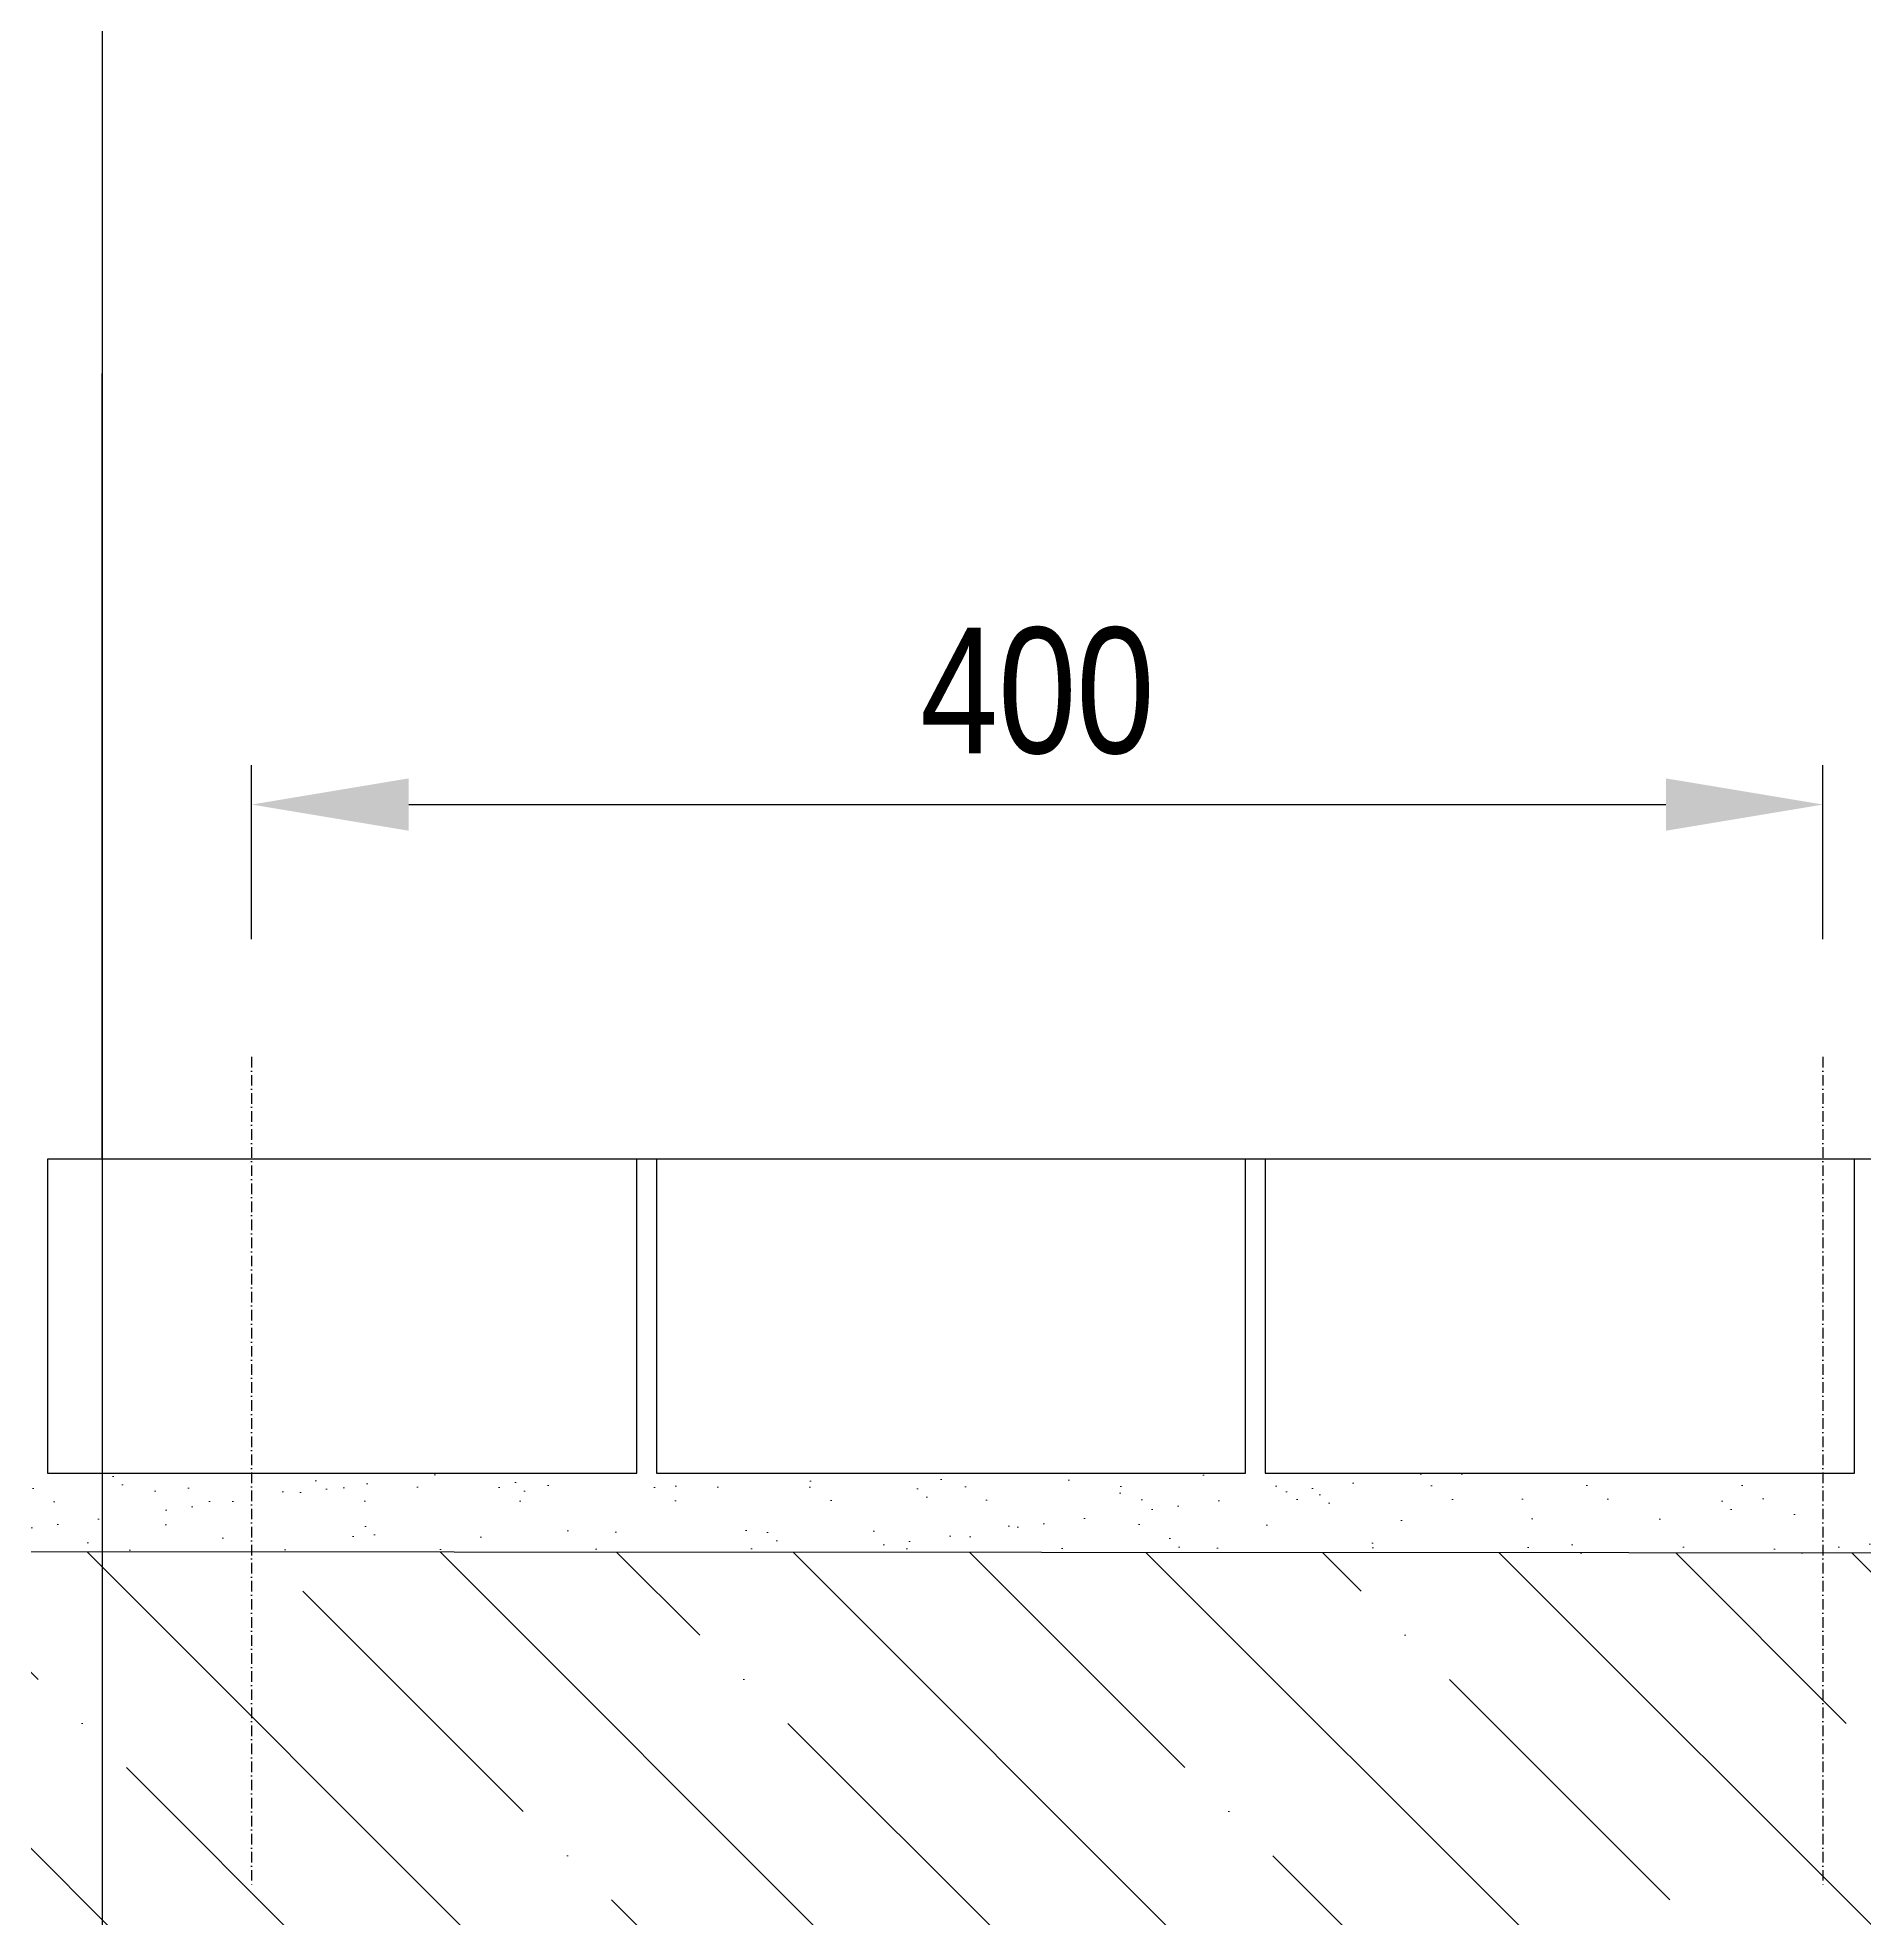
# Model space of a CAD drawing. Header units: millimetres. Extents: x 5064 to 11004, y 3085 to 7285.
# Drawn here: x 5447.9 to 5912.9, y 5417.1 to 5896 of the extents above; entities that cross this region are included whole.
import ezdxf

# ---------------------------------------------------------------- set-up
doc = ezdxf.new("R2010")
doc.units = ezdxf.units.MM
doc.header["$LTSCALE"] = 0.3
doc.linetypes.add('DashDot', pattern=[15, 9, -3, 0, -3])
doc.layers.add('Nekreslit', color=6, linetype='Continuous', plot=False)
doc.layers.add('SRAFY', color=251, linetype='Continuous', lineweight=13)
doc.styles.add('SEACAD_Arial', font='arial.ttf', dxfattribs={"width": 0.8})
doc.dimstyles.new('ISO-25', dxfattribs={"dimtxt": 1.6, "dimasz": 2, "dimexe": 0.5, "dimexo": 1.5, "dimtad": 1, "dimdec": 0, "dimtxsty": 'SEACAD_Arial', "dimcen": 2, "dimadec": 0, "dimazin": 0, "dimtfac": 1, "dimtdec": 0, "dimtmove": 0, "dimatfit": 3, "dimfxl": 1, "dimarcsym": 0})

# ---------------------------------------------------------------- blocks, each defined once
blk = doc.blocks.new('*D143')
at = {"color": 0, "lineweight": -2, "transparency": 16777216}
for p, q in [((5502.41, 5666.45), (5502.41, 5710.71)), ((5902.41, 5666.45), (5902.41, 5710.71)), ((5542.41, 5700.71), (5862.41, 5700.71))]:
    blk.add_line(p, q, dxfattribs=at)
at = {"color": 0, "transparency": 16777216}
for points in [[(5542.41, 5707.37), (5542.41, 5694.04), (5502.41, 5700.71)], [(5862.41, 5707.37), (5862.41, 5694.04), (5902.41, 5700.71)]]:
    blk.add_solid(points, dxfattribs=at)
at = {"layer": 'Defpoints', "color": 0, "transparency": 16777216}
for p in [(5902.41, 5700.71), (5502.41, 5636.45), (5902.41, 5636.45)]:
    blk.add_point(p, dxfattribs=at)
at = {"color": 0, "transparency": 16777216, "insert": (5702.41, 5729.55), "char_height": 32, "attachment_point": 5, "style": 'SEACAD_Arial'}
blk.add_mtext('400', dxfattribs=at)

msp = doc.modelspace()

# ---------------------------------------------------------------- hatches: boundary and pattern name
at = {"layer": 'SRAFY'}
h = msp.add_hatch(dxfattribs=at)
h.set_pattern_fill('AR-SAND', color=256, scale=0.5)
h.set_pattern_definition([(37.5, (-1240, 295.79), (-0.800016, 24.47066), [0, -19.304, 0, -21.59, 0, -20.6375]), (7.5, (-1240, 295.79), (22.47616, 35.84126), [0, -10.414, 0, -17.399, 0, -6.6675]), (327.5, (-1255.62, 295.79), (39.54962, 0.07186), [0, -6.35, 0, -22.86, 0, -29.845]), (317.5, (-1255.62, 295.79), (38.17782, 11.14647), [0, -3.175, 0, -14.986, 0, -17.145])])
h.paths.add_polyline_path([(5295.45, 5530.45), (5295.45, 5510.49), (5325.98, 5510.45), (5445.95, 5510.28), (5445.95, 5530.45)])
h.paths.add_polyline_path([(6065.51, 5510.1), (6065.51, 5530.45), (5445.95, 5530.45), (5445.95, 5510.28), (5575.95, 5510.1)])
h = msp.add_hatch(dxfattribs=at)
h.set_pattern_fill('ANSI35', color=256, scale=10, angle=90)
h.set_pattern_definition([(135, (15, 0), (-44.9013, -44.9013), []), (135, (15, 44.9), (-44.9013, -44.9013), [79.375, -15.875, 0, -15.875])])
h.paths.add_polyline_path([(6002.49, 5510.09), (5479.41, 5510.38), (5479.41, 5260.09), (6002.49, 5260.09)])
h.paths.add_polyline_path([(5479.41, 5510.38), (5404.4, 5510.42), (5404.44, 5260.08), (5452.41, 5260.1, 2.414211), (5452.4, 5260.11, 0.414214), (5452.41, 5260.1), (5479.41, 5260.1)])

# ---------------------------------------------------------------- linework, layer by layer
at = {"color": 7, "linetype": 'Continuous'}
for p, q in [((5464.39, 5810.45), (5464.39, 5666.45)), ((5600.45, 5610.45), (5450.45, 5610.45)), ((5450.45, 5610.45), (5450.45, 5530.45)), ((5600.45, 5530.45), (5600.45, 5610.45)), ((5755.45, 5610.45), (5605.45, 5610.45)), ((5605.45, 5610.45), (5605.45, 5530.45)), ((5755.45, 5530.45), (5755.45, 5610.45)), ((5910.45, 5610.45), (5760.45, 5610.45)), ((5760.45, 5610.45), (5760.45, 5530.45)), ((5910.45, 5530.45), (5910.45, 5610.45)), ((5450.45, 5530.45), (5600.45, 5530.45)), ((5605.45, 5530.45), (5755.45, 5530.45)), ((5760.45, 5530.45), (5910.45, 5530.45))]:
    msp.add_line(p, q, dxfattribs=at)
at = {"linetype": 'DashDot', "lineweight": 30}
for p, q in [((5502.41, 5636.45), (5502.41, 5425.78)), ((5902.41, 5636.45), (5902.41, 5425.78))]:
    msp.add_line(p, q, dxfattribs=at)
msp.add_lwpolyline([(5940.41, 5810.44), (5940.41, 5610.44), (5464.41, 5610.45), (5464.41, 5810.44)])
msp.add_lwpolyline([(5404.44, 5260.08), (6002.49, 5260.09), (6002.49, 5510.09), (5404.4, 5510.42)], close=True)
at = {"color": 7, "linetype": 'Continuous'}
msp.add_circle((5529.39, 5610.45), 0.01, dxfattribs=at)
at = {"layer": 'Nekreslit'}
msp.add_lwpolyline([(5464.41, 3285.28), (9504.41, 3285.28), (9504.41, 6885.28), (5464.41, 6885.28)], close=True, dxfattribs=at)

# ---------------------------------------------------------------- dimensions: what is measured, and where the dimension line sits
dim = msp.add_linear_dim(base=(5902.41, 5700.71), p1=(5502.41, 5636.45), p2=(5902.41, 5636.45), dimstyle='ISO-25', override={"dimrnd": 10})
dim.commit()
dim.dimension.update_dxf_attribs({"geometry": '*D143', "text_midpoint": (5702.41, 5700.71), "dimtype": 160})

doc.saveas('drawing.dxf')
